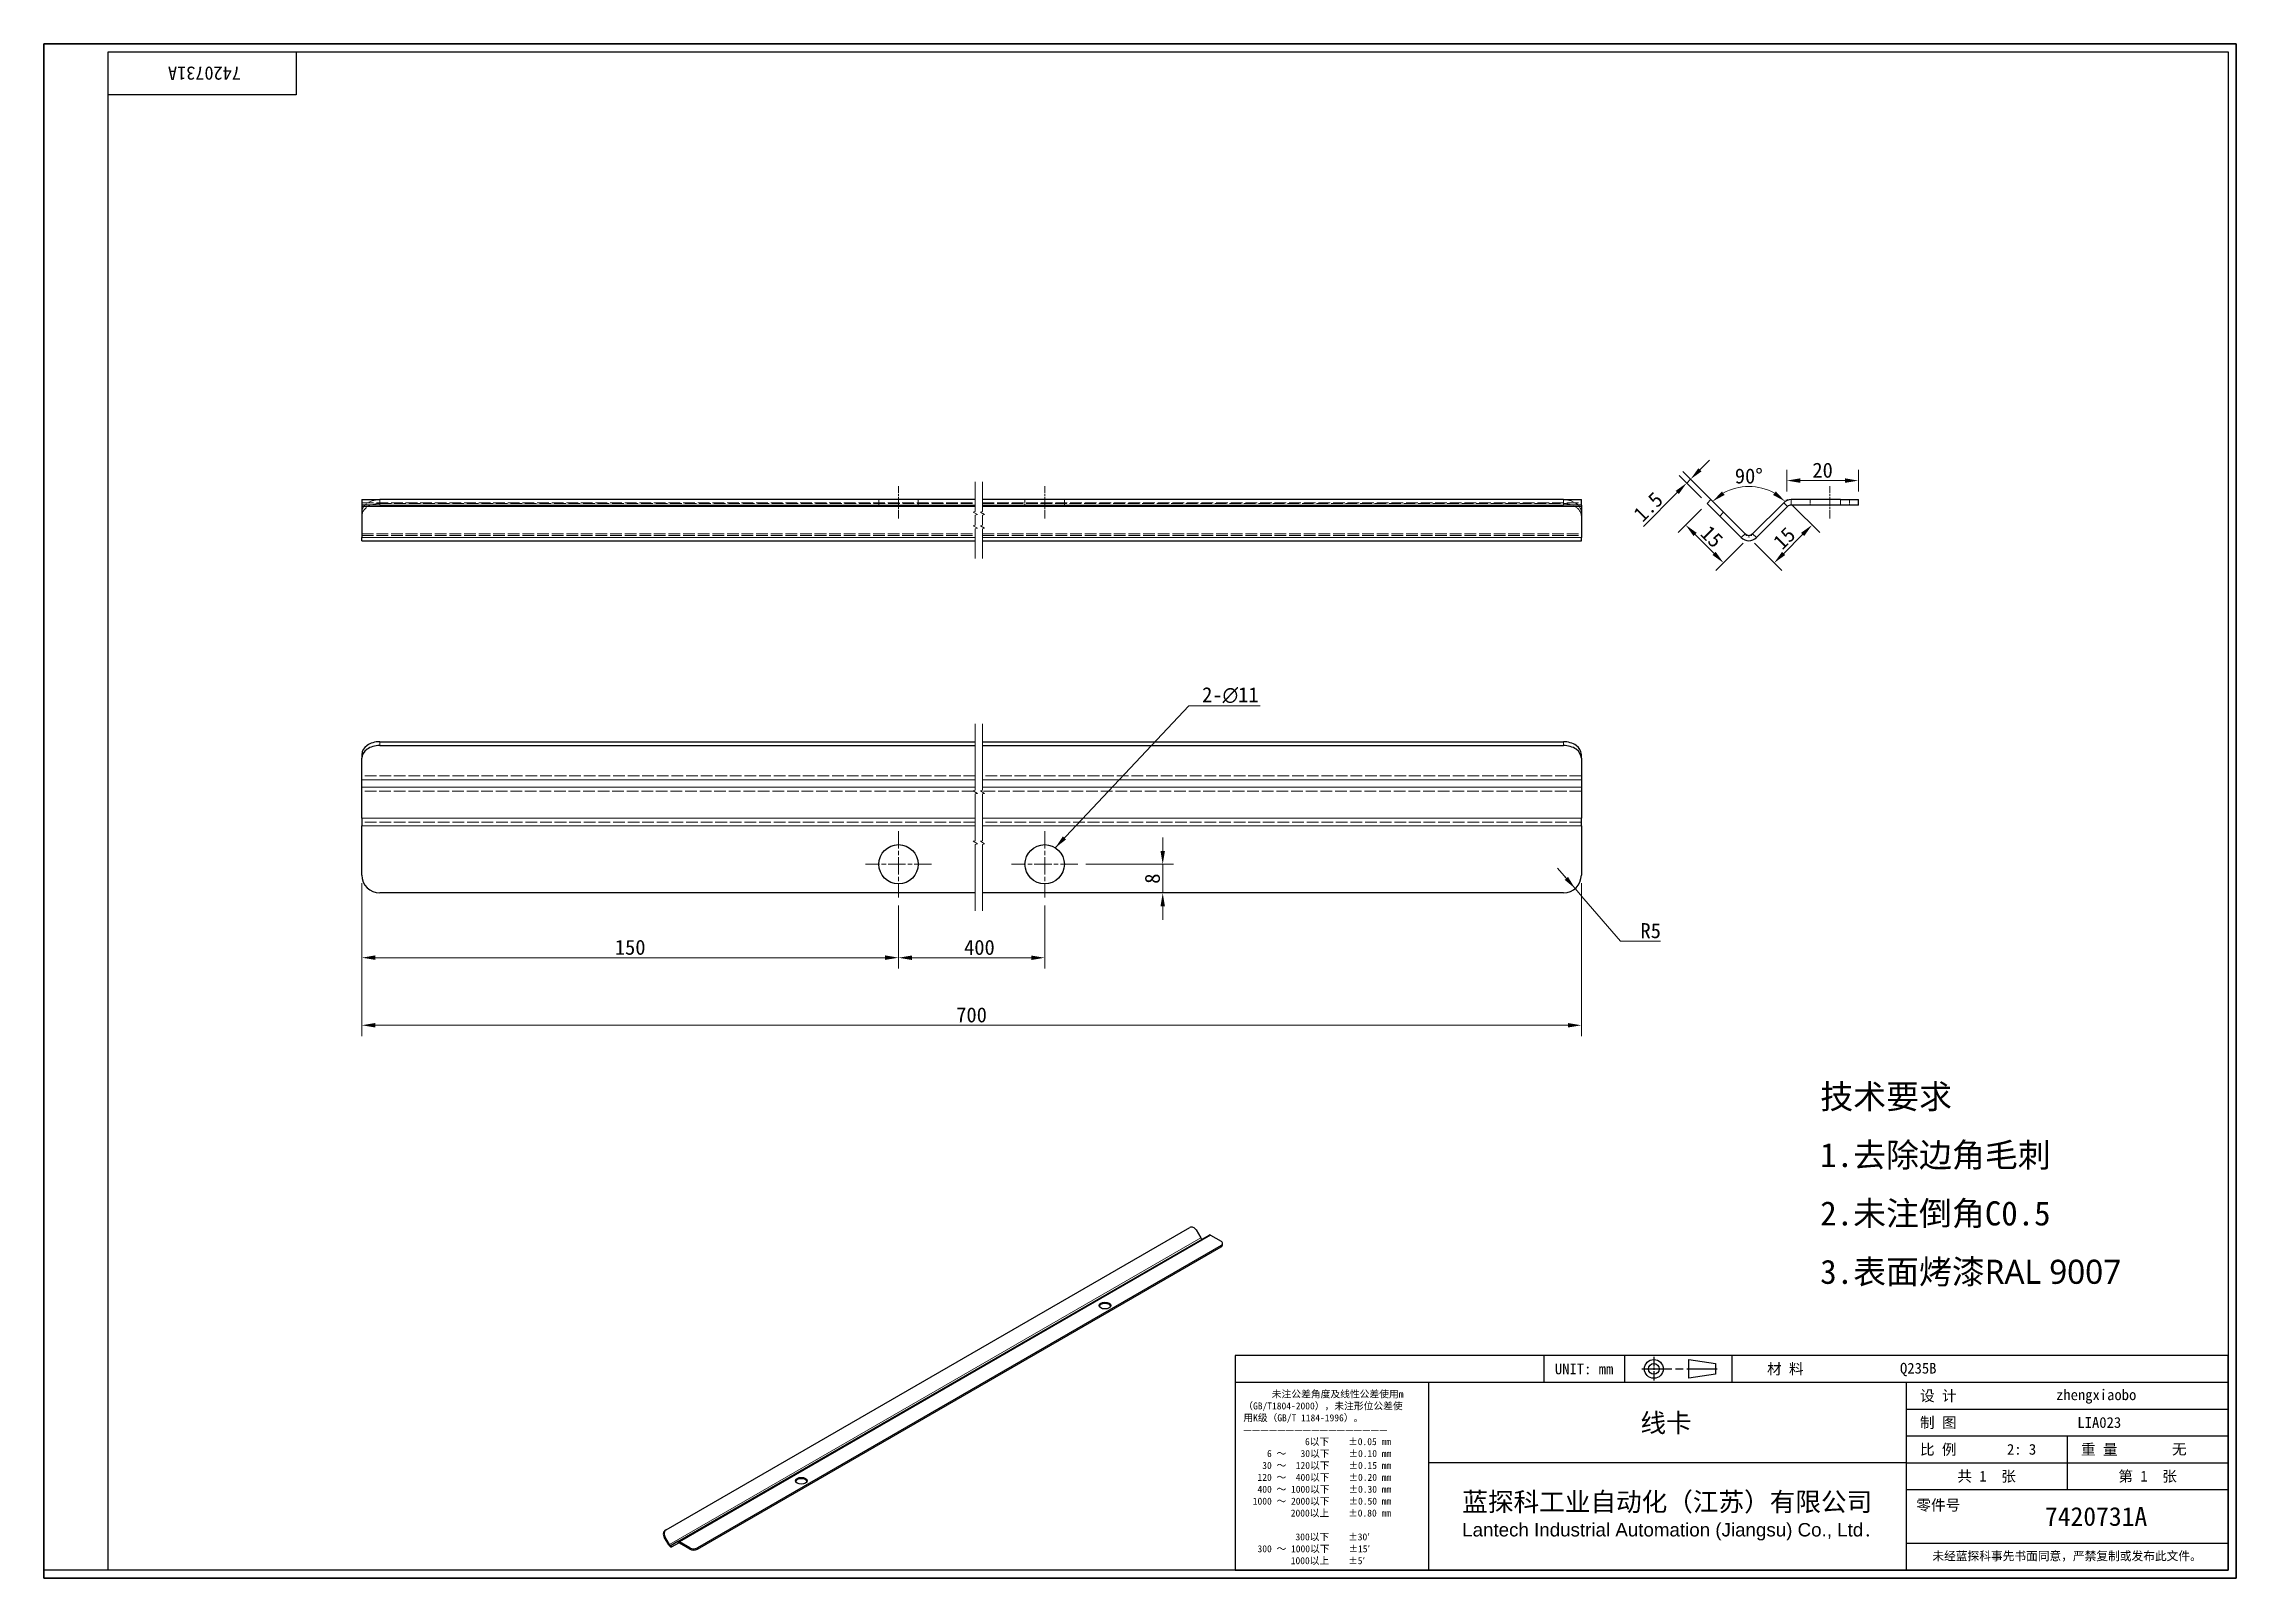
# Model space of a CAD drawing. Header units: millimetres. Extents: x 9 to 622, y 8 to 437.
import ezdxf
from ezdxf.enums import TextEntityAlignment as Align

# ---------------------------------------------------------------- set-up
doc = ezdxf.new("R2010")
doc.units = ezdxf.units.MM
doc.header["$LTSCALE"] = 1.5
for name, pattern in [('CHAIN', [0.3543, 0.2362, -0.0295, 0.0591, -0.0295]), ('DASHED', [0.2067, 0.1654, -0.0413]), ('DOTTED', [0.0482, 0.0069, -0.0413])]:
    doc.linetypes.add(name, pattern=pattern)
for name, color, linetype, lineweight in [('1', 7, 'Continuous', 18), ('可见 (ISO)', 7, 'Continuous', 25), ('可见窄的 (ISO)', 7, 'Continuous', 18), ('图框 (ISO)', 7, 'Continuous', 35), ('标题 (ISO)', 7, 'Continuous', 25), ('草图几何图元 (ISO)', 7, 'Continuous', 18)]:
    doc.layers.add(name, color=color, linetype=linetype, lineweight=lineweight)
for name, color, linetype, lineweight, true_color in [('中心标记 (ISO)', 1, 'CHAIN', 18, 0xff0000), ('中心线 (ISO)', 1, 'CHAIN', 18, 0xff0000), ('尺寸 (ISO)', 7, 'Continuous', 18, 0x008000), ('折线 (ISO)', 7, 'Continuous', 18, 0x008000), ('符号 (ISO)', 7, 'Continuous', 18, 0x008000), ('隐藏 (ISO)', 5, 'DASHED', 18, 0x0000ff), ('隐藏窄的 (ISO)', 5, 'DASHED', 18, 0x0000ff)]:
    doc.layers.add(name, color=color, linetype=linetype, lineweight=lineweight, true_color=true_color)
doc.styles.add('文本样式164', font='SimSun.ttf')
doc.styles.add('文本样式165', font='SimSun.ttf')
doc.styles.add('文本样式74', font='SimSun.ttf')
doc.styles.add('最新国标', font='simfang.ttf')
doc.styles.add('注释文本 (ISO)', font='simfang.ttf')
doc.styles.add('添加1', font='simfang.ttf')
doc.dimstyles.new('默认 (GB)', dxfattribs={"dimscale": 1.5, "dimtxt": 2.8, "dimasz": 2.5, "dimexe": 2, "dimexo": 1.5, "dimgap": 0.5, "dimtad": 1, "dimtoh": 1, "dimdsep": 46, "dimtxsty": '最新国标', "dimcen": 0.09, "dimdle": 10, "dimclrd": 256, "dimclre": 256, "dimclrt": 256, "dimazin": 2, "dimtfac": 0.535714, "dimtdec": 3, "dimtmove": 0, "dimatfit": 3, "dimfxl": 0, "dimtolj": 1, "dimlwd": -1, "dimlwe": -1, "dimarcsym": 0})
doc.dimstyles.new('默认 (GB)$7', dxfattribs={"dimscale": 1.5, "dimtxt": 2.8, "dimasz": 2.5, "dimexe": 2, "dimexo": 1.5, "dimgap": 0.5, "dimtad": 1, "dimtoh": 1, "dimdsep": 46, "dimtxsty": '最新国标', "dimcen": 0.09, "dimdle": 10, "dimclrd": 256, "dimclre": 256, "dimclrt": 256, "dimazin": 2, "dimtfac": 0.535714, "dimtdec": 3, "dimtmove": 0, "dimatfit": 3, "dimfxl": 0, "dimtolj": 1, "dimlwd": -1, "dimlwe": -1, "dimarcsym": 0})

# ---------------------------------------------------------------- blocks, each defined once
blk = doc.blocks.new('图框 最新国标')
at = {"layer": '图框 (ISO)'}
for p, q in [((6, 7), (6, 291.5)), ((6, 291.5), (414.5, 291.5)), ((414.5, 291.5), (414.5, 5.5)), ((6, 7), (6, 5.5)), ((6, 7), (6, 5.5)), ((414.5, 5.5), (6, 5.5))]:
    blk.add_line(p, q, dxfattribs=at)
at = {"layer": '图框 (ISO)', "color": 7, "linetype": 'Continuous', "lineweight": 25}
for p, q in [((18, 290), (413, 290)), ((18, 7), (18, 290)), ((18, 290), (413, 290)), ((53, 290), (53, 282)), ((413, 290), (413, 7)), ((413, 290), (413, 7)), ((53, 282), (18, 282)), ((413, 7), (6, 7)), ((413, 7), (18, 7))]:
    blk.add_line(p, q, dxfattribs=at)
at = {"layer": '图框 (ISO)', "style": '文本样式74'}
blk.add_attdef('零件代号_001', (42.73, 287.25), '', height=2.5, rotation=180, dxfattribs=at)
blk = doc.blocks.new('标题栏 最新国标')
at = {"layer": '标题 (ISO)'}
for p, q in [((381.98, -183.84), (196.98, -183.84)), ((196.98, -183.84), (196.98, -223.84)), ((254.48, -183.84), (254.48, -188.84)), ((269.48, -183.84), (269.48, -188.84)), ((281.48, -188.09), (281.48, -184.59)), ((281.48, -184.59), (286.48, -185.34)), ((286.48, -187.34), (281.48, -188.09)), ((286.48, -185.34), (286.48, -187.34)), ((289.48, -183.84), (289.48, -188.84)), ((381.98, -223.84), (381.98, -183.84)), ((383.48, -183.84), (383.48, -225.34)), ((196.98, -188.84), (381.98, -188.84)), ((232.98, -188.84), (232.98, -223.84)), ((321.98, -188.84), (321.98, -223.84)), ((321.98, -193.84), (381.98, -193.84)), ((321.98, -198.84), (381.98, -198.84)), ((351.98, -198.84), (351.98, -208.84)), ((321.98, -203.84), (232.98, -203.84)), ((321.98, -203.84), (381.98, -203.84)), ((321.98, -208.84), (381.98, -208.84)), ((321.98, -218.84), (381.98, -218.84)), ((196.98, -223.84), (381.98, -223.84)), ((383.48, -225.34), (196.98, -225.34))]:
    blk.add_line(p, q, dxfattribs=at)
at = {"layer": '标题 (ISO)', "linetype": 'CHAIN', "ltscale": 15.834605}
blk.add_line((272.73, -186.34), (286.98, -186.34), dxfattribs=at)
at = {"layer": '标题 (ISO)', "linetype": 'CHAIN', "ltscale": 5.000333}
blk.add_line((274.98, -184.09), (274.98, -188.59), dxfattribs=at)
at = {"layer": '标题 (ISO)'}
for radius in [1.75, 1]:
    blk.add_circle((274.98, -186.34), radius, dxfattribs=at)
at = {"layer": '1', "style": '文本样式164'}
for s, p in [('UNIT: mm', (261.98, -186.34)), ('材 料', (299.48, -186.34)), ('设 计', (327.98, -191.34)), ('制 图', (327.98, -196.34)), ('比 例', (327.98, -201.34)), ('重 量', (357.98, -201.34)), ('共 1  张', (336.98, -206.34)), ('第 1  张', (366.98, -206.34))]:
    blk.add_text(s, height=2, dxfattribs=at).set_placement(p, align=Align.MIDDLE_CENTER)
at = {"layer": '标题 (ISO)', "style": '注释文本 (ISO)'}
for s, insert, char_height, attachment_point, line_spacing_factor in [('\\fSimSun|b0|i0;{\\H1.3000;      未注公差角度及线性公差使用m\\P}\\fSimSun|b0|i0;{\\H1.3000;（GB/T1804-2000），未注形位公差使\\P}\\fSimSun|b0|i0;{\\H1.3000;用K级（GB/T 1184-1996）。\\P}\\fSimSun|b0|i0;{\\H1.3000;—————————————————\\P}\\fSimSun|b0|i0;{\\H1.3000;             6以下    ±0.05 mm\\P}\\fSimSun|b0|i0;{\\H1.3000;     6 ～   30以下    ±0.10 mm\\P}\\fSimSun|b0|i0;{\\H1.3000;    30 ～  120以下    ±0.15 mm\\P}\\fSimSun|b0|i0;{\\H1.3000;   120 ～  400以下    ±0.20 mm\\P}\\fSimSun|b0|i0;{\\H1.3000;   400 ～ 1000以下    ±0.30 mm\\P}\\fSimSun|b0|i0;{\\H1.3000;  1000 ～ 2000以下    ±0.50 mm\\P}\\fSimSun|b0|i0;{\\H1.3000;          2000以上    ±0.80 mm\\P}\\fSimSun|b0|i0;{\\H1.3000;\\P}\\fSimSun|b0|i0;{\\H1.3000;           300以下    ±30′\\P}\\fSimSun|b0|i0;{\\H1.3000;   300 ～ 1000以下    ±15′\\P}\\fSimSun|b0|i0;{\\H1.3000;          1000以上    ±5′}', (198.48, -206.63), 1.3, 4, 1.023913), ('{\\fMicrosoft YaHei|b0|i0|c134|p34;\\H1.75x;蓝探科工业自动化（江苏）有限公司\\P\\fArial|b0|i0|c0|p34;\\H0.71429x;Lantech Industrial Automation (Jiangsu) Co., Ltd\\fFangSong|b0|i0|c134|p49;.\\H1.15195x; }', (277.48, -213.84), 2, 5, 0.978695)]:
    blk.add_mtext(s, dxfattribs=dict(at, insert=insert, char_height=char_height, attachment_point=attachment_point, line_spacing_factor=line_spacing_factor))
at = {"layer": '标题 (ISO)', "attachment_point": 5, "style": '注释文本 (ISO)'}
for s, insert, char_height in [('\\fFangSong|b0|i0;LIA023', (357.98, -196.34), 2), ('\\fFangSong|b0|i0;零件号', (327.98, -211.84), 2), ('\\fSimSun|b0|i0;{\\H1.6000;未经蓝探科事先书面同意，严禁复制或发布此文件。}', (351.98, -221.34), 1.6)]:
    blk.add_mtext(s, dxfattribs=dict(at, insert=insert, char_height=char_height))
at = {"layer": '标题 (ISO)'}
for tag, p, height, style in [('材料_001', (320.84, -187.21), 2, '注释文本 (ISO)'), ('设计人_001', (349.92, -192.16), 2, '注释文本 (ISO)'), ('库存编号_001', (272.48, -198.15), 3.5, '文本样式165'), ('视图比例_001', (339.42, -202.33), 2, '注释文本 (ISO)'), ('质量\\P3;_001', (371.53, -202.3), 2, '注释文本 (ISO)'), ('零件代号_001', (347.86, -215.59), 3.5, '文本样式165')]:
    blk.add_attdef(tag, p, '', height=height, dxfattribs=dict(at, style=style))
blk = doc.blocks.new('*D5')
at = {"layer": 'Defpoints', "color": 0, "transparency": 16777216}
for p in [(97.88, 204.84), (247.88, 198.59), (247.88, 181.74)]:
    blk.add_point(p, dxfattribs=at)
at = {"layer": '尺寸 (ISO)', "color": 116, "true_color": 0x00803f, "transparency": 16777216}
for p, q in [((97.88, 202.59), (97.88, 178.74)), ((247.88, 196.34), (247.88, 178.74)), ((101.63, 181.74), (244.13, 181.74))]:
    blk.add_line(p, q, dxfattribs=at)
for points in [[(101.63, 182.37), (101.63, 181.12), (97.88, 181.74)], [(244.13, 182.37), (244.13, 181.12), (247.88, 181.74)]]:
    blk.add_solid(points, dxfattribs=at)
at = {"layer": '尺寸 (ISO)', "transparency": 16777216, "insert": (172.88, 184.62), "char_height": 4.2, "attachment_point": 5, "style": '最新国标'}
blk.add_mtext('\\A1;150', dxfattribs=at)
blk = doc.blocks.new('*D6')
at = {"layer": 'Defpoints', "color": 0, "transparency": 16777216}
for p in [(247.88, 198.59), (288.73, 198.59), (288.73, 181.72)]:
    blk.add_point(p, dxfattribs=at)
at = {"layer": '尺寸 (ISO)', "color": 116, "true_color": 0x00803f, "transparency": 16777216}
for p, q in [((247.88, 196.34), (247.88, 178.72)), ((288.73, 196.34), (288.73, 178.72)), ((251.63, 181.72), (284.98, 181.72))]:
    blk.add_line(p, q, dxfattribs=at)
for points in [[(251.63, 182.34), (251.63, 181.09), (247.88, 181.72)], [(284.98, 182.34), (284.98, 181.09), (288.73, 181.72)]]:
    blk.add_solid(points, dxfattribs=at)
at = {"layer": '尺寸 (ISO)', "transparency": 16777216, "insert": (270.49, 184.59), "char_height": 4.2, "attachment_point": 5, "style": '最新国标'}
blk.add_mtext('\\A1;400', dxfattribs=at)
blk = doc.blocks.new('*D7')
at = {"layer": 'Defpoints', "color": 0, "transparency": 16777216}
for p in [(297.98, 207.84), (321.73, 199.84), (433.73, 199.84)]:
    blk.add_point(p, dxfattribs=at)
at = {"layer": '尺寸 (ISO)', "color": 116, "true_color": 0x00803f, "transparency": 16777216}
for p, q in [((321.73, 211.59), (321.73, 215.34)), ((300.23, 207.84), (324.73, 207.84)), ((321.73, 207.84), (321.73, 199.84)), ((321.73, 196.09), (321.73, 192.34))]:
    blk.add_line(p, q, dxfattribs=at)
for points in [[(321.1, 211.59), (322.35, 211.59), (321.73, 207.84)], [(321.1, 196.09), (322.35, 196.09), (321.73, 199.84)]]:
    blk.add_solid(points, dxfattribs=at)
at = {"layer": '尺寸 (ISO)', "transparency": 16777216, "insert": (318.86, 203.84), "char_height": 4.2, "attachment_point": 5, "rotation": 90, "style": '最新国标'}
blk.add_mtext('\\A1;8', dxfattribs=at)
blk = doc.blocks.new('*D8')
at = {"layer": 'Defpoints', "color": 0, "transparency": 16777216}
for p in [(468.17, 314.45), (473.89, 308.74), (474.95, 309.8)]:
    blk.add_point(p, dxfattribs=at)
at = {"layer": '尺寸 (ISO)', "color": 116, "true_color": 0x00803f, "transparency": 16777216}
for p, q in [((471.89, 318.16), (474.54, 320.81)), ((472.29, 310.33), (466.05, 316.57)), ((473.35, 311.39), (467.11, 317.63)), ((469.24, 315.51), (468.17, 314.45)), ((465.52, 311.8), (456.06, 302.33))]:
    blk.add_line(p, q, dxfattribs=at)
for points in [[(465.08, 312.24), (465.97, 311.36), (468.17, 314.45)], [(471.45, 318.6), (472.33, 317.72), (469.24, 315.51)]]:
    blk.add_solid(points, dxfattribs=at)
at = {"layer": '尺寸 (ISO)', "transparency": 16777216, "insert": (457.42, 307.78), "char_height": 4.2, "attachment_point": 5, "rotation": 45, "style": '最新国标'}
blk.add_mtext('\\A1;1.5', dxfattribs=at)
blk = doc.blocks.new('*D9')
at = {"layer": 'Defpoints', "color": 0, "transparency": 16777216}
for p in [(496.16, 309.8), (503.23, 302.73), (485.55, 299.19)]:
    blk.add_point(p, dxfattribs=at)
at = {"layer": '尺寸 (ISO)', "color": 116, "true_color": 0x00803f, "transparency": 16777216}
for p, q in [((497.75, 308.21), (505.35, 300.61)), ((487.14, 297.6), (494.74, 290)), ((495.28, 294.77), (500.58, 300.08))]:
    blk.add_line(p, q, dxfattribs=at)
for points in [[(500.14, 300.52), (501.02, 299.64), (503.23, 302.73)], [(494.83, 295.22), (495.72, 294.33), (492.62, 292.12)]]:
    blk.add_solid(points, dxfattribs=at)
at = {"layer": '尺寸 (ISO)', "transparency": 16777216, "insert": (495.45, 299.01), "char_height": 4.2, "attachment_point": 5, "rotation": 45, "style": '最新国标'}
blk.add_mtext('\\A1;15', dxfattribs=at)
blk = doc.blocks.new('*D10')
at = {"layer": 'Defpoints', "color": 0, "transparency": 16777216}
for p in [(516.16, 315.13), (496.16, 309.8), (516.16, 309.8)]:
    blk.add_point(p, dxfattribs=at)
at = {"layer": '尺寸 (ISO)', "color": 116, "true_color": 0x00803f, "transparency": 16777216}
for p, q in [((496.16, 312.05), (496.16, 318.13)), ((499.91, 315.13), (512.41, 315.13)), ((516.16, 312.05), (516.16, 318.13))]:
    blk.add_line(p, q, dxfattribs=at)
for points in [[(499.91, 315.76), (499.91, 314.51), (496.16, 315.13)], [(512.41, 315.76), (512.41, 314.51), (516.16, 315.13)]]:
    blk.add_solid(points, dxfattribs=at)
at = {"layer": '尺寸 (ISO)', "transparency": 16777216, "insert": (506.16, 318.01), "char_height": 4.2, "attachment_point": 5, "style": '最新国标'}
blk.add_mtext('\\A1;20', dxfattribs=at)
blk = doc.blocks.new('*D11')
at = {"layer": 'Defpoints', "color": 0, "transparency": 16777216}
for p in [(489.26, 313.03), (495.28, 308.92), (483.96, 300.78), (485.55, 299.19)]:
    blk.add_point(p, dxfattribs=at)
at = {"layer": '尺寸 (ISO)', "color": 116, "true_color": 0x00803f, "transparency": 16777216}
blk.add_line((482.37, 302.38), (473.3, 311.44), dxfattribs=at)
blk.add_arc((485.55, 299.19), 14.32, 60.04317, 119.95683, dxfattribs=at)
for points in [[(478.78, 311.11), (478.02, 312.1), (475.42, 309.32)], [(493.09, 312.1), (492.32, 311.11), (495.68, 309.32)]]:
    blk.add_solid(points, dxfattribs=at)
at = {"layer": '尺寸 (ISO)', "transparency": 16777216, "insert": (485.55, 316.39), "char_height": 4.2, "attachment_point": 5, "style": '最新国标'}
blk.add_mtext('\\A1;90°', dxfattribs=at)
blk = doc.blocks.new('*D12')
at = {"layer": 'Defpoints', "color": 0, "transparency": 16777216}
for p in [(97.88, 204.84), (438.73, 204.84), (438.73, 162.84)]:
    blk.add_point(p, dxfattribs=at)
at = {"layer": '尺寸 (ISO)', "color": 116, "true_color": 0x00803f, "transparency": 16777216}
for p, q in [((97.88, 202.59), (97.88, 159.84)), ((438.73, 202.59), (438.73, 159.84)), ((101.63, 162.84), (434.98, 162.84))]:
    blk.add_line(p, q, dxfattribs=at)
for points in [[(101.63, 163.47), (101.63, 162.22), (97.88, 162.84)], [(434.98, 163.47), (434.98, 162.22), (438.73, 162.84)]]:
    blk.add_solid(points, dxfattribs=at)
at = {"layer": '尺寸 (ISO)', "transparency": 16777216, "insert": (268.3, 165.72), "char_height": 4.2, "attachment_point": 5, "style": '最新国标'}
blk.add_mtext('\\A1;700', dxfattribs=at)
blk = doc.blocks.new('*D13')
at = {"layer": 'Defpoints', "color": 0, "transparency": 16777216}
for p in [(473.89, 308.74), (485.55, 299.19), (478.48, 292.12)]:
    blk.add_point(p, dxfattribs=at)
at = {"layer": '尺寸 (ISO)', "color": 116, "true_color": 0x00803f, "transparency": 16777216}
for p, q in [((472.29, 307.15), (465.75, 300.61)), ((470.53, 300.08), (475.83, 294.77)), ((483.96, 297.6), (476.36, 290))]:
    blk.add_line(p, q, dxfattribs=at)
for points in [[(470.97, 300.52), (470.08, 299.64), (467.87, 302.73)], [(476.27, 295.22), (475.39, 294.33), (478.48, 292.12)]]:
    blk.add_solid(points, dxfattribs=at)
at = {"layer": '尺寸 (ISO)', "transparency": 16777216, "insert": (475.21, 299.46), "char_height": 4.2, "attachment_point": 5, "rotation": 315, "style": '最新国标'}
blk.add_mtext('\\A1;15', dxfattribs=at)
blk = doc.blocks.new('*D14')
at = {"layer": 'Defpoints', "color": 0, "transparency": 16777216}
for p in [(433.73, 204.84), (437, 201.06)]:
    blk.add_point(p, dxfattribs=at)
at = {"layer": '尺寸 (ISO)', "color": 116, "true_color": 0x00803f, "transparency": 16777216}
for p, q in [((434.55, 203.9), (432.09, 206.73)), ((433.73, 204.84), (437, 201.06)), ((437, 201.06), (439.46, 198.23)), ((449.72, 186.39), (439.46, 198.23)), ((460.89, 186.39), (449.72, 186.39))]:
    blk.add_line(p, q, dxfattribs=at)
blk.add_solid([(435.02, 204.31), (434.08, 203.49), (437, 201.06)], dxfattribs=at)
at = {"layer": '尺寸 (ISO)', "transparency": 16777216, "insert": (458.11, 189.26), "char_height": 4.2, "attachment_point": 5, "style": '最新国标'}
blk.add_mtext('\\A1;R5', dxfattribs=at)

msp = doc.modelspace()

# ---------------------------------------------------------------- linework, layer by layer
at = {"layer": '中心标记 (ISO)', "ltscale": 13.704791}
for p, q in [((247.8782, 217.0926), (247.8782, 198.5926)), ((288.7297, 217.0926), (288.7297, 198.5926)), ((257.1282, 207.8426), (238.6282, 207.8426)), ((297.9797, 207.8426), (279.4797, 207.8426))]:
    msp.add_line(p, q, dxfattribs=at)
at = {"layer": '中心线 (ISO)', "ltscale": 6.667144}
for p, q in [((247.8782, 304.5501), (247.8782, 313.5501)), ((288.7297, 304.5501), (288.7297, 313.5501)), ((508.1591, 304.5501), (508.1591, 313.5501))]:
    msp.add_line(p, q, dxfattribs=at)
at = {"layer": '可见 (ISO)'}
for p, q in [((97.8782, 309.8001), (97.8782, 308.3001)), ((97.8782, 309.8001), (102.8782, 309.8001)), ((102.8782, 308.3001), (97.8782, 308.3001)), ((97.8782, 308.3001), (97.8782, 307.8608)), ((97.8782, 307.8608), (97.8782, 299.1935)), ((269.3505, 309.8001), (102.8782, 309.8001)), ((102.8782, 308.3001), (269.3505, 308.3001)), ((433.7297, 309.8001), (271.3505, 309.8001)), ((271.3505, 308.3001), (433.7297, 308.3001)), ((433.7297, 309.8001), (438.7297, 309.8001)), ((438.7297, 308.3001), (433.7297, 308.3001)), ((438.7297, 308.3001), (438.7297, 309.8001)), ((438.7297, 308.3001), (438.7297, 307.8608)), ((438.7297, 307.8608), (438.7297, 299.1935)), ((474.9459, 309.8001), (473.8852, 308.7394)), ((477.4207, 305.2039), (473.8852, 308.7394)), ((474.9459, 309.8001), (478.4814, 306.2646)), ((495.2804, 308.9214), (486.6131, 300.2542)), ((496.3411, 307.8608), (487.6738, 299.1935)), ((511.1591, 309.8001), (497.4017, 309.8001)), ((511.1591, 308.3001), (497.4017, 308.3001)), ((511.1591, 309.8001), (516.1591, 309.8001)), ((516.1591, 308.3001), (511.1591, 308.3001)), ((516.1591, 308.3001), (516.1591, 309.8001)), ((483.4311, 299.1935), (477.4207, 305.2039)), ((484.4918, 300.2542), (478.4814, 306.2646)), ((97.8782, 298.3148), (97.8782, 299.1935)), ((97.8782, 298.3148), (269.3505, 298.3148)), ((271.3505, 298.3148), (438.7297, 298.3148)), ((438.7297, 298.3148), (438.7297, 299.1935)), ((102.8782, 242.1164), (269.3505, 242.1164)), ((102.8782, 241.0558), (269.3505, 241.0558)), ((271.3505, 242.1164), (433.7297, 242.1164)), ((271.3505, 241.0558), (433.7297, 241.0558)), ((97.8782, 238.5809), (97.8782, 237.5202)), ((97.8782, 231.5098), (97.8782, 237.5202)), ((438.7297, 237.5202), (438.7297, 238.5809)), ((438.7297, 237.5202), (438.7297, 231.5098)), ((97.8782, 229.3885), (97.8782, 231.5098)), ((97.8782, 220.7213), (97.8782, 229.3885)), ((438.7297, 231.5098), (438.7297, 229.3885)), ((438.7297, 229.3885), (438.7297, 220.7213)), ((97.8782, 220.7213), (97.8782, 218.5999)), ((438.7297, 218.5999), (438.7297, 220.7213)), ((97.8782, 204.8426), (97.8782, 218.5999)), ((438.7297, 218.5999), (438.7297, 204.8426)), ((269.3505, 199.8426), (102.8782, 199.8426)), ((433.7297, 199.8426), (271.3505, 199.8426)), ((182.9171, 21.7826), (329.2882, 106.29)), ((186.17, 18.4645), (334.6625, 104.1966)), ((331.0989, 105.6033), (332.3739, 103.3949)), ((338.0308, 101.2424), (191.6597, 16.735)), ((191.6597, 16.3676), (338.0308, 100.875)), ((335.1125, 104.1521), (338.0308, 102.4671)), ((338.4702, 101.4873), (338.4702, 101.8548)), ((183.6564, 17.5329), (182.3814, 19.7413)), ((183.8814, 17.6628), (182.6064, 19.8712)), ((182.9171, 21.7826), (182.6921, 21.6527)), ((186.17, 18.4645), (184.3314, 17.403)), ((189.5384, 16.735), (186.62, 18.4199)), ((186.395, 18.0748), (184.5564, 17.0133)), ((189.5384, 16.3676), (186.62, 18.0525))]:
    msp.add_line(p, q, dxfattribs=at)
for centre in [(247.8782, 207.8426), (288.7297, 207.8426)]:
    msp.add_circle(centre, 5.5, dxfattribs=at)
for centre, radius, start, end in [((497.4017, 306.8001), 3, 90, 135), ((497.4017, 306.8001), 1.5, 90, 135), ((485.5525, 301.3148), 1.5, 225, 315), ((485.5525, 301.3148), 3, 225, 315), ((102.8782, 204.8426), 5, 180, 270), ((433.7297, 204.8426), 5, 270, 0)]:
    msp.add_arc(centre, radius, start, end, dxfattribs=at)
for centre, major_axis, ratio, start_param, end_param in [((102.8782, 238.5809), (-5, 0), 0.70710678, 4.71238898, 6.28318531), ((102.8782, 237.5202), (-5, 0), 0.70710678, 4.71238898, 6.28318531), ((433.7297, 238.5809), (5, 0), 0.70710678, 0, 1.57079633), ((433.7297, 237.5202), (5, 0), 0.70710678, 0, 1.57079633), ((330.0382, 104.9909), (-0.75, 1.299), 0.81649658, 4.71238898, 6.28318531), ((335.1125, 103.4172), (-0.45, 0.7794), 0.57735027, 5.49778714, 6.28318531), ((332.5989, 103.5248), (0.225, -0.3897), 0.57735027, 4.71238898, 6.28318531), ((336.9702, 101.8548), (1.5, 0), 0.57735027, 5.49778714, 7.06858347), ((336.9702, 101.4873), (1.5, 0), 0.57735027, 5.49778714, 6.28318531), ((305.5746, 84.096), (1.65, 0), 0.57735027, 0.1940631, 2.94752956), ((220.7218, 35.1062), (1.65, 0), 0.57735027, 0.1940631, 2.94752956), ((183.4421, 20.3536), (-0.75, 1.299), 0.81649658, 0, 1.57079633), ((183.6671, 20.4835), (-0.75, 1.299), 0.81649658, 0, 1.57079633), ((186.62, 17.6851), (-0.45, 0.7794), 0.57735027, 5.49778714, 6.28318531), ((184.1064, 17.7927), (0.45, -0.7794), 0.57735027, 4.71238898, 6.28318531), ((184.1064, 17.7927), (0.225, -0.3897), 0.57735027, 4.71238898, 6.28318531), ((186.62, 17.6851), (-0.225, 0.3897), 0.57735027, 5.49778714, 6.28318531), ((190.5991, 17.3474), (-1.5, 0), 0.57735027, 0.78539816, 2.35619449), ((190.5991, 16.98), (1.5, 0), 0.57735027, 3.92699082, 5.49778714)]:
    msp.add_ellipse(centre, major_axis=major_axis, ratio=ratio, start_param=start_param, end_param=end_param, dxfattribs=at)
for centre in [(305.5746, 84.4634), (220.7218, 35.4736)]:
    msp.add_ellipse(centre, major_axis=(1.65, 0), ratio=0.57735027, dxfattribs=at)
at = {"layer": '可见窄的 (ISO)'}
for p, q in [((269.3505, 307.8608), (97.8782, 307.8608)), ((102.8782, 308.3001), (102.8782, 309.8001)), ((438.7297, 307.8608), (271.3505, 307.8608)), ((433.7297, 309.8001), (433.7297, 308.3001)), ((496.3411, 307.8608), (495.2804, 308.9214)), ((497.4017, 308.3001), (497.4017, 309.8001)), ((511.1591, 309.8001), (511.1591, 308.3001)), ((477.4207, 305.2039), (478.4814, 306.2646)), ((483.4311, 299.1935), (484.4918, 300.2542)), ((487.6738, 299.1935), (486.6131, 300.2542)), ((269.3505, 299.1935), (97.8782, 299.1935)), ((438.7297, 299.1935), (271.3505, 299.1935)), ((102.8782, 241.0558), (102.8782, 242.1164)), ((433.7297, 242.1164), (433.7297, 241.0558)), ((97.8782, 231.5098), (269.3505, 231.5098)), ((97.8782, 229.3885), (269.3505, 229.3885)), ((271.3505, 231.5098), (438.7297, 231.5098)), ((271.3505, 229.3885), (438.7297, 229.3885)), ((97.8782, 220.7213), (269.3505, 220.7213)), ((271.3505, 220.7213), (438.7297, 220.7213)), ((97.8782, 218.5999), (269.3505, 218.5999)), ((271.3505, 218.5999), (438.7297, 218.5999)), ((183.8814, 17.6628), (332.3739, 103.3949)), ((186.62, 18.4199), (335.1125, 104.1521)), ((338.0308, 101.2424), (338.0308, 100.875)), ((182.3814, 19.7413), (182.6064, 19.8712)), ((186.395, 18.0748), (186.17, 18.4645)), ((186.62, 18.0525), (186.62, 18.4199)), ((183.6564, 17.5329), (183.8814, 17.6628)), ((184.5564, 17.0133), (184.3314, 17.403)), ((189.5384, 16.735), (189.5384, 16.3676)), ((191.6597, 16.3676), (191.6597, 16.735))]:
    msp.add_line(p, q, dxfattribs=at)
at = {"layer": '折线 (ISO)', "flags": 128}
for points in [[(269.3505, 293.3148), (269.3505, 301.6361), (269.9505, 301.7968), (268.7505, 302.4896), (269.3505, 302.6504), (269.3505, 305.4645), (269.9505, 305.6253), (268.7505, 306.3181), (269.3505, 306.4788), (269.3505, 314.8001)], [(271.3505, 293.3148), (271.3505, 301.6361), (271.9505, 301.7968), (270.7505, 302.4896), (271.3505, 302.6504), (271.3505, 305.4645), (271.9505, 305.6253), (270.7505, 306.3181), (271.3505, 306.4788), (271.3505, 314.8001)], [(269.3505, 194.8426), (269.3505, 213.4267), (269.9505, 213.5874), (268.7505, 214.2803), (269.3505, 214.441), (269.3505, 227.518), (269.9505, 227.6787), (268.7505, 228.3716), (269.3505, 228.5323), (269.3505, 247.1164)], [(271.3505, 194.8426), (271.3505, 213.4267), (271.9505, 213.5874), (270.7505, 214.2803), (271.3505, 214.441), (271.3505, 227.518), (271.9505, 227.6787), (270.7505, 228.3716), (271.3505, 228.5323), (271.3505, 247.1164)]]:
    msp.add_lwpolyline(points, dxfattribs=at)
at = {"layer": '草图几何图元 (ISO)', "color": 1, "linetype": 'DOTTED', "ltscale": 6.766548, "true_color": 0xff0000}
for p in [(495.2804, 308.9214), (497.4017, 309.8001)]:
    msp.add_line(p, (496.1591, 309.8001), dxfattribs=at)
at = {"layer": '草图几何图元 (ISO)', "color": 1, "linetype": 'DOTTED', "ltscale": 8.167966, "true_color": 0xff0000}
for p in [(484.4918, 300.2542), (486.6131, 300.2542)]:
    msp.add_line(p, (485.5525, 299.1935), dxfattribs=at)
at = {"layer": '隐藏 (ISO)', "ltscale": 13.09563}
msp.add_line((102.8782, 308.7394), (269.3505, 308.7394), dxfattribs=at)
at = {"layer": '隐藏 (ISO)', "ltscale": 1.904597}
for p, q in [((242.3782, 308.3001), (242.3782, 309.8001)), ((253.3782, 308.3001), (253.3782, 309.8001)), ((283.2297, 308.3001), (283.2297, 309.8001)), ((294.2297, 308.3001), (294.2297, 309.8001)), ((502.6591, 308.3001), (502.6591, 309.8001)), ((513.6591, 308.3001), (513.6591, 309.8001))]:
    msp.add_line(p, q, dxfattribs=at)
at = {"layer": '隐藏 (ISO)', "ltscale": 13.092983}
msp.add_line((271.3505, 308.7394), (433.7297, 308.7394), dxfattribs=at)
at = {"layer": '隐藏 (ISO)', "ltscale": 13.167791}
msp.add_line((97.8782, 299.8148), (269.3505, 299.8148), dxfattribs=at)
at = {"layer": '隐藏 (ISO)', "ltscale": 13.166969}
msp.add_line((271.3505, 299.8148), (438.7297, 299.8148), dxfattribs=at)
at = {"layer": '隐藏 (ISO)', "ltscale": 12.665669}
for centre, major_axis, start_param, end_param in [((102.8782, 306.2646), (-5, 0), 4.71238898, 6.28318531), ((102.8782, 305.2039), (-5, 0), 4.71238898, 6.28318531), ((433.7297, 306.2646), (5, 0), 0, 1.57079633), ((433.7297, 305.2039), (5, 0), 0, 1.57079633)]:
    msp.add_ellipse(centre, major_axis=major_axis, ratio=0.70710678, start_param=start_param, end_param=end_param, dxfattribs=at)
at = {"layer": '隐藏窄的 (ISO)', "ltscale": 13.167791}
for p, q in [((97.8782, 308.9214), (269.3505, 308.9214)), ((97.8782, 300.2542), (269.3505, 300.2542)), ((269.3505, 232.5705), (97.8782, 232.5705)), ((269.3505, 219.6606), (97.8782, 219.6606))]:
    msp.add_line(p, q, dxfattribs=at)
at = {"layer": '隐藏窄的 (ISO)', "ltscale": 13.166969}
for p, q in [((271.3505, 308.9214), (438.7297, 308.9214)), ((271.3505, 300.2542), (438.7297, 300.2542)), ((438.7297, 232.5705), (271.3505, 232.5705)), ((438.7297, 219.6606), (271.3505, 219.6606))]:
    msp.add_line(p, q, dxfattribs=at)
at = {"layer": '隐藏窄的 (ISO)', "ltscale": 13.127529}
msp.add_line((268.8262, 228.3279), (97.8782, 228.3279), dxfattribs=at)
at = {"layer": '隐藏窄的 (ISO)', "ltscale": 13.208214}
msp.add_line((438.7297, 228.3279), (270.8262, 228.3279), dxfattribs=at)

# ---------------------------------------------------------------- block references
at = {"xscale": 1.5, "yscale": 1.5, "zscale": 1.5}
for name, p, values in [('图框 最新国标', (0, 0), {'零件代号_001': '7420731A'}), ('标题栏 最新国标', (46.5262, 346.2664), {'零件代号_001': '7420731A', '库存编号_001': '线卡', '质量\\P3;_001': '无', '视图比例_001': ' 2: 3', '设计人_001': 'zhengxiaobo', '材料_001': 'Q235B'})]:
    msp.add_blockref(name, p, dxfattribs=at).add_auto_attribs(values)

# ---------------------------------------------------------------- texts
at = {"layer": '符号 (ISO)'}
for s, insert, char_height, width, attachment_point, line_spacing_factor, style in [('2-\\fAIGDT|b0|i0;{\\H4.2000;n}\\fFangSong|b0|i0;{\\H4.2000;11}', (332.7402, 252.8903), 4.2, 17.455017, 7, 0.49, '最新国标'), ('\\fFangSong|b0|i0;{\\H6.7500;技术要求\\P}\\fFangSong|b0|i0;{\\H6.7500;1.去除边角毛刺\\P}\\fFangSong|b0|i0;{\\H6.7500;2.未注倒角C0.5\\P}\\fFangSong|b0|i0;{\\H6.7500;3.表面烤漆}\\fSegoe UI|b0|i0;{\\H6.7500;RAL 9007}\\fSegoe UI|b0|i0;{\\H4.2000;\\P}', (505.5012, 118.0409), 6.75, 120.355363, 4, 1.451085, '添加1')]:
    msp.add_mtext(s, dxfattribs=dict(at, insert=insert, char_height=char_height, width=width, attachment_point=attachment_point, line_spacing_factor=line_spacing_factor, style=style))

# ---------------------------------------------------------------- dimensions: what is measured, and where the dimension line sits
at = {"layer": '尺寸 (ISO)', "color": 116, "true_color": 0x00803f}
for base, p1, p2, angle, override, picture, middle in [((468.1749, 314.4497), (474.9459, 309.8001), (473.8852, 308.7394), 45, {"dimgap": 0.5, "dimtoh": 0, "dimdec": 2, "dimtol": 0, "dimlim": 0, "dimtp": 0, "dimtm": 0, "dimtdec": 3, "dimtofl": 1, "dimatfit": 1}, '*D8', (459.4648, 305.7396)), ((516.1591, 315.135), (496.1591, 309.8001), (516.1591, 309.8001), 180, {"dimgap": 0.5, "dimtoh": 0, "dimdec": 2, "dimtol": 0, "dimlim": 0, "dimtp": 0, "dimtm": 0, "dimtdec": 3, "dimtofl": 0, "dimatfit": 1}, '*D10', (506.1591, 315.135)), ((478.4814, 292.1224), (473.8852, 308.7394), (485.5525, 299.1935), 135, {"dimgap": 0.5, "dimtoh": 0, "dimdec": 2, "dimtol": 0, "dimlim": 0, "dimtp": 0, "dimtm": 0, "dimtdec": 3, "dimtofl": 0, "dimatfit": 1}, '*D13', (473.1781, 297.4257)), ((503.2301, 302.729), (485.5525, 299.1935), (496.1591, 309.8001), 225, {"dimgap": 0.5, "dimtoh": 0, "dimdec": 2, "dimtol": 0, "dimlim": 0, "dimtp": 0, "dimtm": 0, "dimtdec": 3, "dimtofl": 0, "dimatfit": 1}, '*D9', (497.4785, 296.9774)), ((321.7297, 199.8426), (297.9797, 207.8426), (433.7297, 199.8426), 90, {"dimgap": 0.5, "dimtoh": 0, "dimdec": 2, "dimse2": 1, "dimtol": 0, "dimlim": 0, "dimtp": 0, "dimtm": 0, "dimtdec": 3, "dimtofl": 1, "dimatfit": 1}, '*D7', (321.7297, 203.8426)), ((247.8782, 181.743), (97.8782, 204.8426), (247.8782, 198.5926), 180, {"dimgap": 0.5, "dimtoh": 0, "dimdec": 2, "dimtol": 0, "dimlim": 0, "dimtp": 0, "dimtm": 0, "dimtdec": 3, "dimtofl": 0, "dimatfit": 1}, '*D5', (172.8782, 181.743))]:
    dim = msp.add_linear_dim(base=base, p1=p1, p2=p2, angle=angle, dimstyle='默认 (GB)', override=override, dxfattribs=at)
    dim.commit()
    dim.dimension.update_dxf_attribs({"geometry": picture, "text_midpoint": middle, "dimtype": 160})
dim = msp.add_angular_dim_3p(base=(489.2598, 313.0294), center=(485.5525, 299.1935), p1=(495.2804, 308.9214), p2=(483.9615, 300.7845), dimstyle='默认 (GB)', override={"dimgap": 0.5, "dimtoh": 0, "dimse1": 1, "dimadec": 2, "dimtol": 0, "dimlim": 0, "dimtp": 0, "dimtm": 0, "dimtdec": 2}, dxfattribs=at)
dim.commit()
dim.dimension.update_dxf_attribs({"geometry": '*D11', "text_midpoint": (485.5525, 313.5174), "dimtype": 165})
dim = msp.add_linear_dim(base=(438.7297, 162.8426), p1=(97.8782, 204.8426), p2=(438.7297, 204.8426), text='700', dimstyle='默认 (GB)', override={"dimgap": 0.5, "dimtoh": 0, "dimdec": 2, "dimlfac": 2.05368, "dimtol": 0, "dimlim": 0, "dimtp": 0, "dimtm": 0, "dimtdec": 3, "dimtofl": 0, "dimatfit": 1}, dxfattribs=at)
dim.commit()
dim.dimension.update_dxf_attribs({"geometry": '*D12', "text_midpoint": (268.3039, 162.8426), "dimtype": 160})
dim = msp.add_radius_dim(center=(433.7297, 204.8426), mpoint=(437.0033, 201.0633), dimstyle='默认 (GB)', override={"dimgap": 0.5, "dimtih": 1, "dimdec": 2, "dimlfac": 1, "dimcen": 0, "dimtol": 0, "dimlim": 0, "dimtp": 0, "dimtm": 0, "dimtdec": 3}, dxfattribs=at)
dim.commit()
dim.dimension.update_dxf_attribs({"geometry": '*D14', "text_midpoint": (458.1097, 186.3874), "dimtype": 164})
dim = msp.add_linear_dim(base=(288.7297, 181.7155), p1=(247.8782, 198.5926), p2=(288.7297, 198.5926), angle=180, text='400', dimstyle='默认 (GB)', override={"dimgap": 0.5, "dimtoh": 0, "dimdec": 2, "dimlfac": 9.791568, "dimtol": 0, "dimlim": 0, "dimtp": 0, "dimtm": 0, "dimtdec": 3, "dimtofl": 0, "dimatfit": 1}, dxfattribs=at)
dim.commit()
dim.dimension.update_dxf_attribs({"geometry": '*D6', "text_midpoint": (270.4937, 181.7155), "dimtype": 160})

# ---------------------------------------------------------------- leaders
at = {"layer": '符号 (ISO)', "annotation_type": 0, "has_hookline": 1, "hookline_direction": 0, "text_width": 16.1895}
msp.add_leader([(291.6927, 212.4762), (328.9902, 252.1903), (332.7402, 252.1903)], dimstyle='默认 (GB)$7', override={"dimgap": 0, "dimtad": 1}, dxfattribs=at)

doc.saveas('drawing.dxf')
